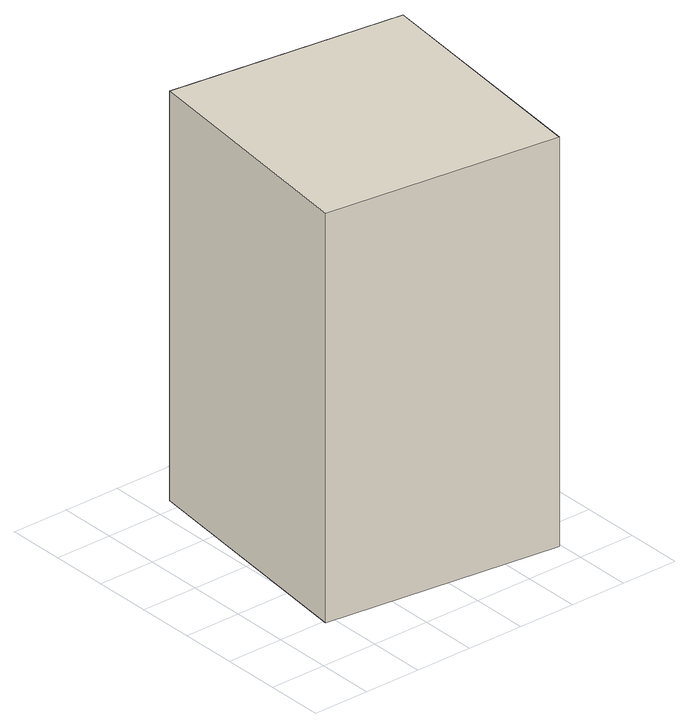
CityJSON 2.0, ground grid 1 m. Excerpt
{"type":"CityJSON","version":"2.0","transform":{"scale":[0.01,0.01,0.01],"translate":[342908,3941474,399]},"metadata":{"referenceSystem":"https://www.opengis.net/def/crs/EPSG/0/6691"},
"CityObjects":{
"building1":{"type":"Building","attributes":{"measuredHeight":10.6,"BuildingIDAttribute.prefecture":"14","BuildingIDAttribute.city":"14151","BuildingDetailAttribute.surveyYear":2015},"geometry":[{"type":"Solid","lod":"1","boundaries":[[[[0,1,2,3]],[[2,4,5,3]],[[1,6,4,2]],[[0,7,6,1]],[[3,5,7,0]],[[4,6,7,5]]]]}]}
},
"vertices":[
[137,523,74],[549,472,74],[496,45,74],[84,96,74],[496,45,782],[84,96,782],[549,472,782],[137,523,782]
]}
